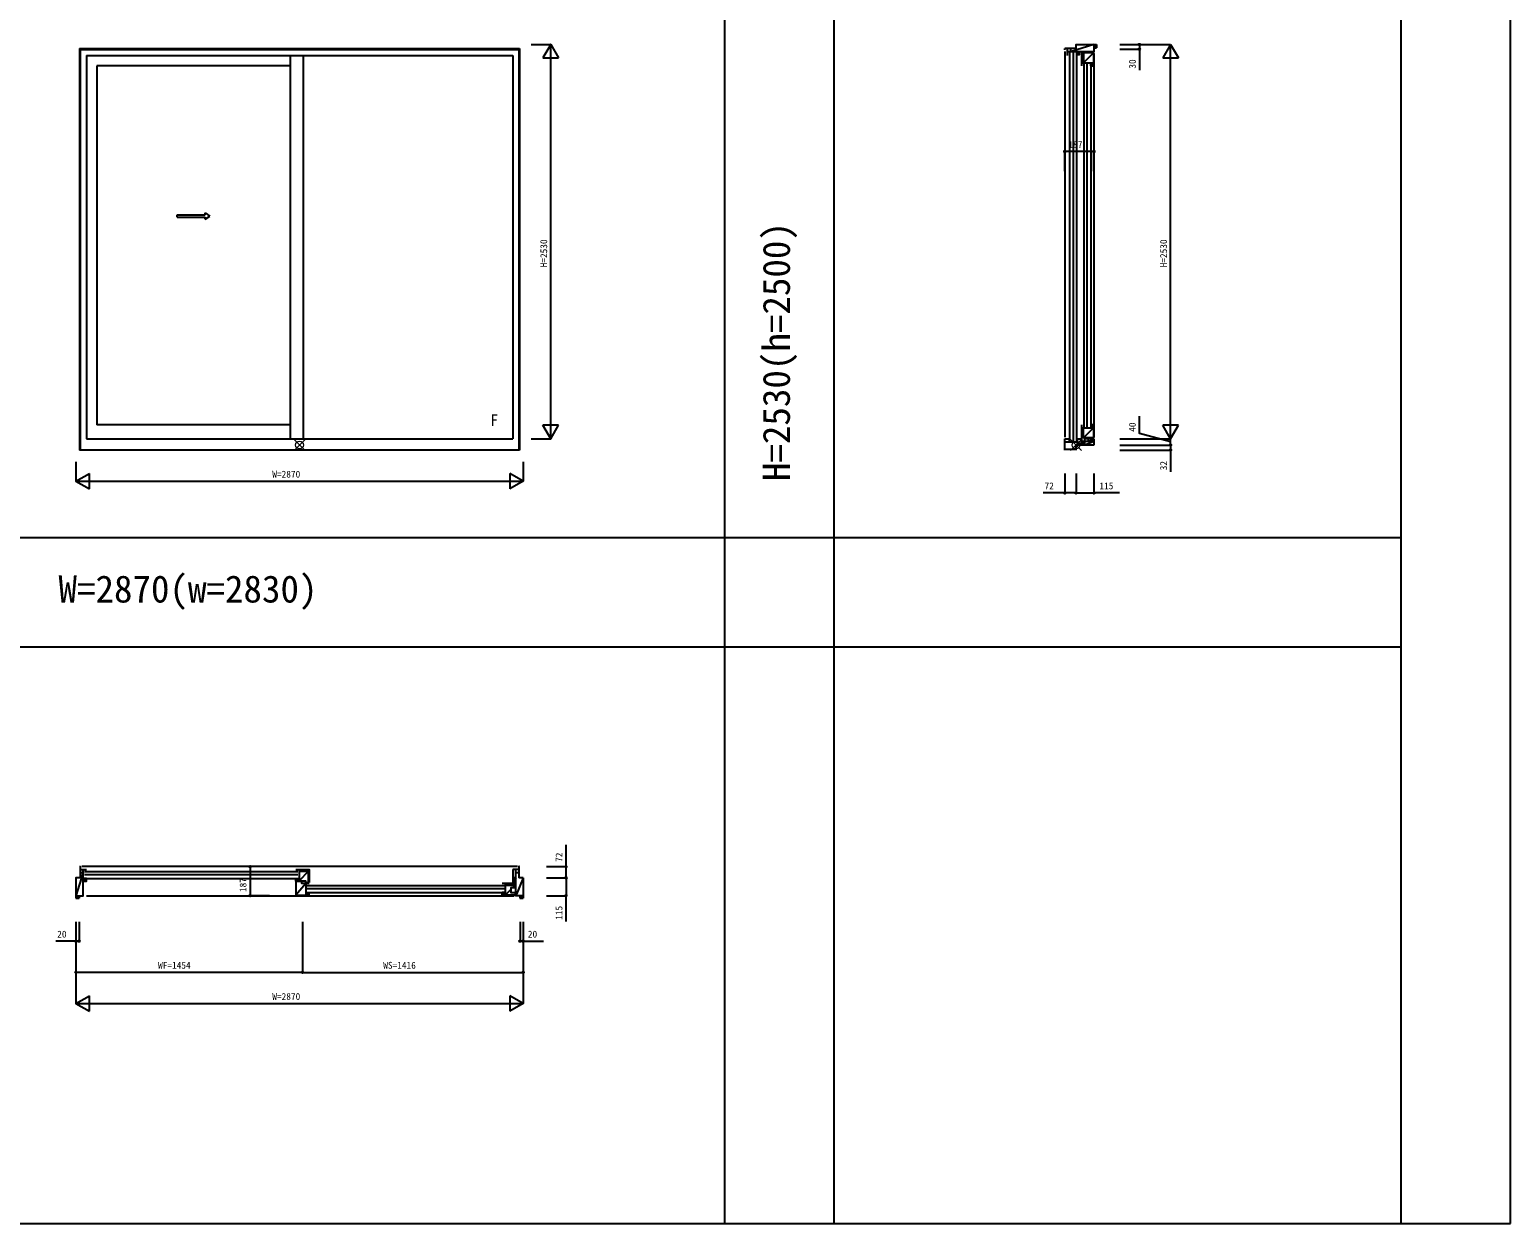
# Model space of a CAD drawing. Units: millimetres, scale not verified. Extents: x -19250 to 19250, y -14000 to 14000.
# Drawn here: x 9748 to 19250, y -14000 to -6341 of the extents above; entities that cross this region are included whole.
import ezdxf
from ezdxf.enums import TextEntityAlignment as Align

# ---------------------------------------------------------------- set-up
doc = ezdxf.new("R2010")
doc.units = ezdxf.units.MM
doc.header["$LTSCALE"] = 50
for name, color, linetype in [('0-0_0', 7, 'Continuous'), ('0-1_YKK_A1', 4, 'Continuous'), ('0-2_YKK_B1', 4, 'Continuous'), ('0-3_YKK_C1', 4, 'Continuous'), ('0-4_YKK_F1', 7, 'Continuous'), ('0-6_YKK_N1', 2, 'Continuous')]:
    doc.layers.add(name, color=color, linetype=linetype)
doc.layers.add('0-5_YKK_IN', color=1, linetype='Continuous', lineweight=18)
doc.styles.add('ＭＳ ゴシック', font='')
doc.styles.get('ＭＳ ゴシック').set_extended_font_data('MS Gothic')

msp = doc.modelspace()

# ---------------------------------------------------------------- linework, layer by layer
at = {"layer": '0-1_YKK_A1'}
for p, q in [((10068, -6462), (10068, -9038)), ((10068, -6462), (12892, -6462)), ((10072, -6462), (10072, -9038)), ((12888, -6471), (10072, -6471)), ((10112, -6506), (12848, -6506)), ((10112, -6506), (10112, -8966)), ((11419, -6506), (11419, -8966)), ((11503, -6506), (11503, -8966)), ((12848, -6506), (12848, -8966)), ((12888, -6462), (12888, -9038)), ((12892, -6462), (12892, -9038)), ((10180, -6573), (10180, -8876)), ((11419, -6573), (10180, -6573)), ((10693.83, -7529.1), (10875.18, -7529.09)), ((10693.84, -7544.1), (10693.84, -7529.1)), ((10693.84, -7544.1), (10875.18, -7544.09)), ((10875.18, -7529.09), (10875.18, -7516.59)), ((10875.18, -7516.59), (10905.18, -7536.59)), ((10875.18, -7556.59), (10905.18, -7536.59)), ((10875.18, -7556.59), (10875.18, -7544.09)), ((11419, -8876), (10180, -8876)), ((10112, -8966), (12848, -8966)), ((12892, -9038), (10068, -9038))]:
    msp.add_line(p, q, dxfattribs=at)
at = {"layer": '0-2_YKK_B1'}
for p, q in [((10072, -11728.75), (10112, -11728.75)), ((12878, -11710.75), (10082, -11710.75)), ((10099, -11741.75), (11470, -11741.75)), ((11470, -11764.25), (10099, -11764.25)), ((11477, -11728.75), (11477, -11803.75)), ((11536, -11740.75), (11477, -11803.75)), ((12888, -11728.75), (12848, -11728.75)), ((12848, -11728.75), (12848, -11812.75)), ((12868, -11782.75), (12853, -11812.75)), ((12868, -11747.75), (12888, -11747.75)), ((12915, -11782.75), (12868, -11897.75)), ((12915, -11782.75), (12888, -11782.75)), ((12915, -11782.75), (12915, -11914.25)), ((10112, -11787.25), (10092, -11803.75)), ((10099, -11786.75), (11470, -11786.75)), ((11521, -11818.75), (11457, -11893.75)), ((11520, -11812.75), (11536, -11812.75)), ((11521, -11818.75), (11521, -11893.75)), ((11528, -11831.75), (12793, -11831.75)), ((12793, -11854.25), (11528, -11854.25)), ((11528, -11876.75), (12793, -11876.75)), ((12864, -11818.75), (12780, -11818.75)), ((12800, -11877.25), (12780, -11877.25)), ((12800, -11877.25), (12780, -11893.75)), ((12800, -11818.75), (12800, -11893.75)), ((12836, -11858.31), (12800, -11893.75)), ((10045, -11914.25), (10066.5, -11897.75)), ((10045, -11914.25), (10066.5, -11914.25)), ((10066.5, -11897.75), (10066.5, -11914.25)), ((10112, -11897.75), (12858, -11897.75)), ((12893.5, -11897.75), (12893.5, -11914.25)), ((12893.5, -11914.25), (12915, -11897.75)), ((12893.5, -11914.25), (12915, -11914.25))]:
    msp.add_line(p, q, dxfattribs=at)
for points in [[(10068, -11710.75), (10072, -11710.75), (10072, -11782.75), (10045, -11782.75), (10045, -11914.25)], [(10045, -11897.75), (10092, -11897.75), (10092, -11728.75)], [(10072, -11747.75), (10092, -11747.75), (10045, -11897.75)], [(11457, -11728.75), (11541, -11728.75), (11541, -11812.75)], [(11477, -11740.75), (11536, -11740.75), (11536, -11812.75)], [(12868, -11782.75), (12853, -11782.75), (12853, -11812.75), (12868, -11812.75)], [(12915, -11897.75), (12868, -11897.75), (12868, -11728.75)], [(12892, -11710.75), (12888, -11710.75), (12888, -11782.75)], [(10092, -11803.75), (10112, -11803.75), (10112, -11787.25), (10092, -11787.25)], [(11520, -11812.75), (11520, -11803.75), (11457, -11803.75), (11457, -11787.25)], [(11457, -11787.25), (11477, -11787.25), (11457, -11803.75)], [(11541, -11818.75), (11494, -11818.75), (11494, -11806.75), (11457, -11806.75), (11457, -11893.75), (11541, -11893.75), (11541, -11877.25)], [(11521, -11877.25), (11541, -11877.25), (11521, -11893.75)], [(12864, -11818.75), (12864, -11846.75), (12836, -11846.75), (12836, -11877.75), (12864, -11877.75), (12864, -11893.75), (12780, -11893.75), (12780, -11877.25)], [(12800, -11830.75), (12864, -11830.75), (12847.75, -11846.75)]]:
    msp.add_lwpolyline(points, dxfattribs=at)
at = {"layer": '0-3_YKK_C1'}
for p, q in [((16577.75, -6436), (16427.75, -6483)), ((16577.75, -6436), (16594.25, -6436)), ((16577.75, -6457.51), (16594.25, -6436.01)), ((16577.75, -6457.5), (16594.25, -6457.5)), ((16594.25, -6436), (16594.25, -6457.5)), ((16390.75, -6471), (16390.75, -6462)), ((16462.75, -6462), (16390.75, -6462)), ((16390.75, -6481), (16390.75, -8956)), ((16407.55, -6506), (16407.55, -6462)), ((16421.75, -6490), (16421.75, -8979)), ((16427.75, -6462), (16427.75, -6483)), ((16444.25, -6490), (16444.25, -8979)), ((16466.75, -6490), (16466.75, -8979)), ((16483.75, -6483), (16467.25, -6503)), ((16498.75, -6553), (16573.75, -6553)), ((16510.75, -6489), (16510.75, -6553)), ((16573.75, -6489), (16510.75, -6553)), ((16557.25, -6573), (16557.25, -6553)), ((16573.75, -6553), (16557.25, -6573)), ((16573.75, -6489), (16573.75, -6573)), ((16577.75, -6493), (16577.75, -8956)), ((16511.75, -6560), (16511.75, -8889)), ((16534.25, -8889), (16534.25, -6560)), ((16556.75, -6560), (16556.75, -8889)), ((16557.25, -6573), (16573.75, -6573)), ((16498.75, -8876), (16498.75, -8977)), ((16498.75, -8896), (16573.75, -8896)), ((16510.75, -8960), (16573.75, -8896)), ((16573.75, -8876), (16557.25, -8896)), ((16390.75, -9038), (16390.75, -8966)), ((16471.75, -8987.3), (16390.75, -8987.3)), ((16462.75, -9038), (16462.75, -9006)), ((16577.75, -9006), (16462.75, -9006)), ((16478.75, -9003.74), (16487.49, -8995)), ((16482.15, -9006), (16493.01, -8995.14)), ((16487.8, -9006), (16498.8, -8995)), ((16493.46, -9006), (16504.46, -8995)), ((16497.25, -9006), (16497.25, -8995)), ((16499.12, -9006), (16510.12, -8995)), ((16504.77, -9006), (16515.77, -8995)), ((16510.43, -9006), (16518.35, -8998.08)), ((16516.09, -9006), (16518.35, -9003.74)), ((16518.35, -9006), (16518.35, -8966)), ((16577.75, -8966), (16518.35, -8966)), ((16577.75, -8984), (16518.35, -8984)), ((16577.75, -8984), (16518.35, -9006)), ((16543.75, -8984), (16543.75, -8966)), ((16543.75, -8984), (16577.75, -8966)), ((16577.75, -8966), (16577.75, -9006)), ((16390.75, -9031.7), (16462.75, -9031.7))]:
    msp.add_line(p, q, dxfattribs=at)
for points in [[(16462.75, -6462), (16462.75, -6436), (16577.75, -6436), (16577.75, -6483), (16407.55, -6483)], [(16483.75, -6483), (16483.75, -6503), (16467.25, -6503), (16467.25, -6483), (16483.75, -6503)], [(16573.75, -6489), (16498.75, -6489), (16498.75, -6573)], [(16573.75, -8876), (16573.75, -8960), (16510.75, -8960), (16510.75, -8896)], [(16573.75, -8876), (16557.25, -8876), (16557.25, -8896)], [(16390.75, -8966), (16418.75, -8966), (16418.75, -8987.3)], [(16471.75, -9006), (16471.75, -8966), (16492.75, -8966), (16492.75, -8981.5), (16518.35, -8981.5)], [(16478.75, -9006), (16478.75, -8995), (16518.35, -8995)]]:
    msp.add_lwpolyline(points, dxfattribs=at)
at = {"layer": '0-4_YKK_F1'}
for p, q in [((19250, -14000), (19250, 14000)), ((14210, -14000), (14210, 13300)), ((14910, -14000), (14910, 13300)), ((18550, -14000), (18550, 13300)), ((-19250, -9600), (18550, -9600)), ((-19250, -10300), (18550, -10300)), ((-19250, -14000), (19250, -14000))]:
    msp.add_line(p, q, dxfattribs=at)
at = {"layer": '0-5_YKK_IN'}
for p, q in [((11444.64, -8970.64), (11515.36, -9041.36)), ((11444.64, -9041.36), (11515.36, -8970.64)), ((16498.11, -8970.64), (16427.39, -9041.36)), ((16498.11, -9041.36), (16427.39, -8970.64))]:
    msp.add_line(p, q, dxfattribs=at)
for centre in [(11480, -9006), (16462.75, -9006)]:
    msp.add_circle(centre, 25, dxfattribs=at)
at = {"layer": '0-6_YKK_N1'}
for p, q in [((12967, -6436), (13091, -6436)), ((13092, -6436), (13042, -6522.6)), ((13092, -6436), (13142, -6522.6)), ((13092, -8965), (13092, -6437)), ((16743.25, -6436), (17069.25, -6436)), ((17069.25, -6436), (17019.25, -6522.6)), ((17069.25, -8966), (17069.25, -6436)), ((17069.25, -6436), (17119.25, -6522.6)), ((13042, -6522.6), (13142, -6522.6)), ((16744.25, -6466), (16869.25, -6466)), ((17019.25, -6522.6), (17119.25, -6522.6)), ((16390.75, -7247.83), (16390.75, -7122.83)), ((16577.75, -7122.83), (16390.75, -7122.83)), ((16577.75, -7247.83), (16577.75, -7122.83)), ((13092, -8966), (13042, -8879.4)), ((13142, -8879.4), (13042, -8879.4)), ((13092, -8966), (13142, -8879.4)), ((17069.25, -8966), (17019.25, -8879.4)), ((17119.25, -8879.4), (17019.25, -8879.4)), ((17069.25, -8966), (17119.25, -8879.4)), ((12967, -8966), (13091, -8966)), ((16743.25, -8966), (17069.25, -8966)), ((16743.25, -9006), (17069.25, -9006)), ((17069.25, -9006), (17069.25, -8966)), ((10045, -9113), (10045, -9237)), ((12915, -9113), (12915, -9237)), ((16743.25, -9038), (17069.25, -9038)), ((10045, -9238), (10131.6, -9188)), ((10131.6, -9288), (10131.6, -9188)), ((12915, -9238), (12828.4, -9188)), ((12828.4, -9188), (12828.4, -9288)), ((16390.75, -9188), (16390.75, -9313)), ((16577.75, -9188), (16577.75, -9313)), ((10045, -9238), (10131.6, -9288)), ((10046, -9238), (12914, -9238)), ((12915, -9238), (12828.4, -9288)), ((16462.75, -9313), (16577.75, -9313)), ((16742.54, -9313), (16577.75, -9313)), ((11287.39, -11710.75), (11162.39, -11710.75)), ((11162.39, -11710.75), (11162.39, -11897.75)), ((13065, -11710.75), (13190, -11710.75)), ((13065, -11782.75), (13190, -11782.75)), ((13190, -11782.75), (13190, -11897.75)), ((11287.39, -11897.75), (11162.39, -11897.75)), ((13065, -11897.75), (13190, -11897.75)), ((13190, -12062.54), (13190, -11897.75)), ((10045, -12064.25), (10045, -12588.25)), ((12915, -12064.25), (12915, -12588.25)), ((11499, -12389.25), (12915, -12389.25)), ((10045, -12589.25), (10131.6, -12539.25)), ((10131.6, -12639.25), (10131.6, -12539.25)), ((12915, -12589.25), (12828.4, -12539.25)), ((12828.4, -12539.25), (12828.4, -12639.25)), ((10045, -12589.25), (10131.6, -12639.25)), ((10046, -12589.25), (12914, -12589.25)), ((12915, -12589.25), (12828.4, -12639.25))]:
    msp.add_line(p, q, dxfattribs=at)
for points in [[(16869.25, -6436), (16869.25, -6466), (16869.25, -6601)], [(17069.25, -8986), (16869.25, -8931), (16869.25, -8821)], [(17069.25, -9006), (17069.25, -9038), (17069.25, -9178)], [(16462.75, -9188), (16462.75, -9313), (16390.75, -9313), (16250.75, -9313)], [(13190, -11782.75), (13190, -11710.75), (13190, -11570.75)], [(10065, -12064.25), (10065, -12189.25), (10045, -12189.25), (9915, -12189.25)], [(11499, -12064.25), (11499, -12389.25), (10045, -12389.25)], [(12895, -12064.25), (12895, -12189.25), (12915, -12189.25), (13045, -12189.25)]]:
    msp.add_lwpolyline(points, dxfattribs=at)
for centre in [(16869.25, -6436), (16869.25, -6466), (16390.75, -7122.83), (16577.75, -7122.83), (17069.25, -9006), (17069.25, -9038), (16390.75, -9313), (16462.75, -9313), (16577.75, -9313), (11162.39, -11710.75), (13190, -11710.75), (13190, -11782.75), (11162.39, -11897.75), (13190, -11897.75), (10045, -12189.25), (10065, -12189.25), (12895, -12189.25), (12915, -12189.25), (10045, -12389.25), (11499, -12389.25), (12915, -12389.25)]:
    msp.add_circle(centre, 5, dxfattribs=at)
for centre, start, end in [((13091, -6437), 0, 90), ((13091, -8965), 270, 0), ((10046, -9237), 180, 270), ((12914, -9237), 270, 0), ((10046, -12588.25), 180, 270), ((12914, -12588.25), 270, 0)]:
    msp.add_arc(centre, 1, start, end, dxfattribs=at)

# ---------------------------------------------------------------- texts
at = {"layer": '0-0_0', "color": 3, "style": 'ＭＳ ゴシック'}
msp.add_text('H=2530(h=2500)', height=174.5, rotation=90, dxfattribs=at).set_placement((14679, -9237.5), align=Align.BOTTOM_LEFT)
msp.add_text('W=2870(w=2830)', height=174.5, dxfattribs=at).set_placement((9933, -10069), align=Align.BOTTOM_LEFT)
at = {"layer": '0-1_YKK_A1', "style": 'ＭＳ ゴシック'}
msp.add_text('F', height=73.31, dxfattribs=at).set_placement((12705.06, -8904.76), align=Align.BOTTOM_LEFT)
at = {"layer": '0-6_YKK_N1', "style": 'ＭＳ ゴシック'}
for s, p in [('30', (16859.25, -6591)), ('H=2530', (13082, -7866)), ('H=2530', (17059.25, -7866)), ('40', (16859.25, -8921)), ('32', (17059.25, -9168)), ('72', (13180, -11680.75)), ('187', (11152.39, -11874.25)), ('115', (13180, -12052.54))]:
    msp.add_text(s, height=43.99, rotation=90, dxfattribs=at).set_placement(p, align=Align.BOTTOM_LEFT)
for s, p in [('187', (16414.25, -7112.83)), ('W=2870', (11305, -9228)), ('72', (16260.75, -9303)), ('115', (16612.54, -9303)), ('20', (9925, -12179.25)), ('20', (12945, -12179.25)), ('WF=1454', (10572, -12379.25)), ('WS=1416', (12017, -12379.25)), ('W=2870', (11305, -12579.25))]:
    msp.add_text(s, height=43.99, dxfattribs=at).set_placement(p, align=Align.BOTTOM_LEFT)

doc.saveas('drawing.dxf')
